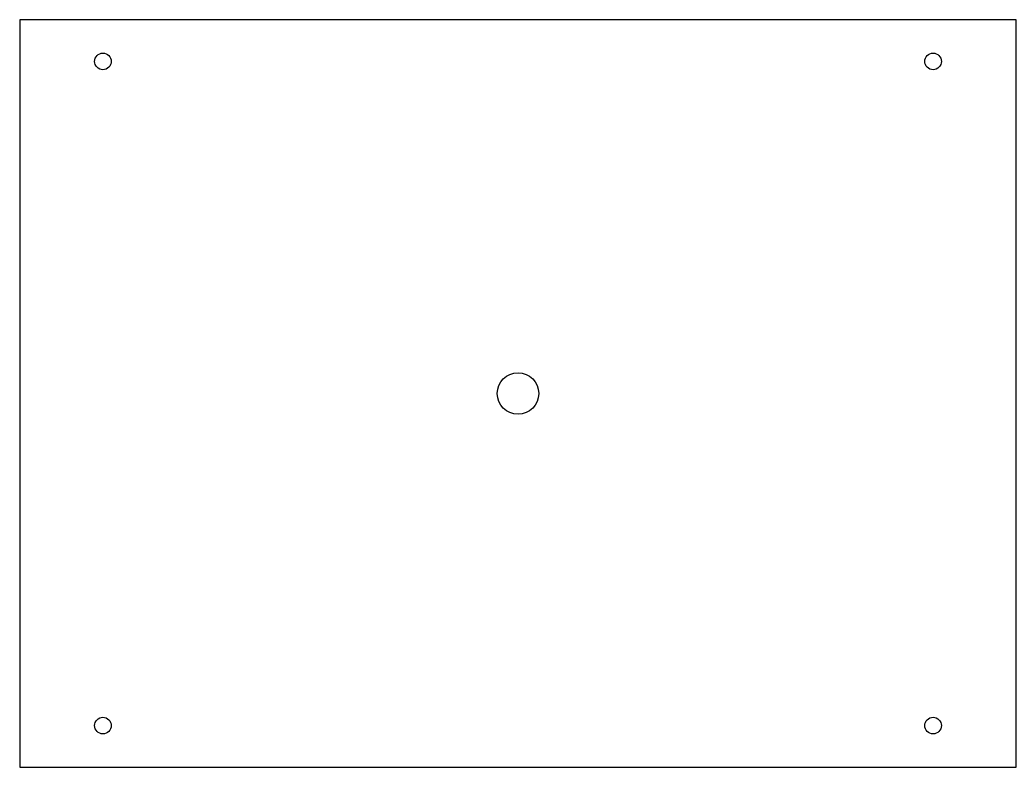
# Model space of a CAD drawing. Header units: millimetres. Extents: x -120 to 120, y -90 to 90.
import ezdxf

# ---------------------------------------------------------------- set-up
doc = ezdxf.new("R2010")
doc.units = ezdxf.units.MM

msp = doc.modelspace()

# ---------------------------------------------------------------- linework, layer by layer
at = {"color": 7, "linetype": 'Continuous', "lineweight": 25}
for p, q in [((-120, 90), (-120, -90)), ((120, 90), (-120, 90)), ((120, -90), (120, 90)), ((-120, -90), (120, -90))]:
    msp.add_line(p, q, dxfattribs=at)
for centre, radius in [((-100, 80), 2), ((100, 80), 2), ((0, 0), 5), ((-100, -80), 2), ((100, -80), 2)]:
    msp.add_circle(centre, radius, dxfattribs=at)

doc.saveas('drawing.dxf')
